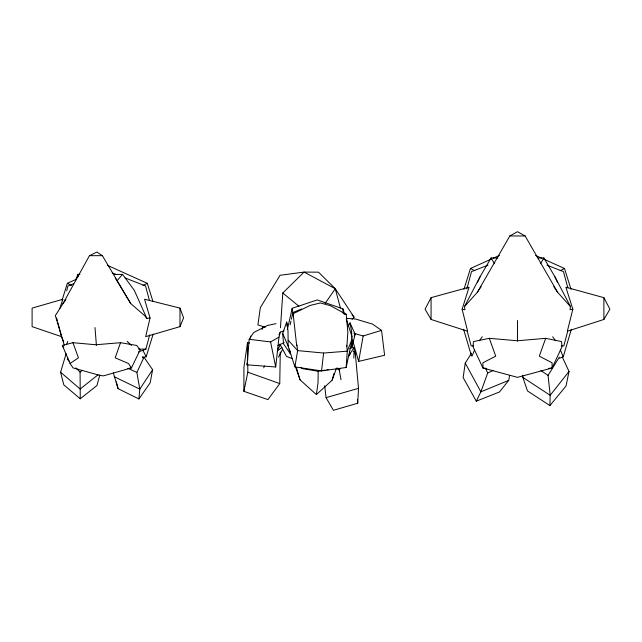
<?xml version="1.0" encoding="UTF-8"?>
<svg xmlns="http://www.w3.org/2000/svg" width="642" height="642" viewBox="0 0 642 642"><rect width="100%" height="100%" fill="white"/><g stroke="black" fill="none" stroke-linecap="round" stroke-linejoin="round"><path stroke-width="0.96" d="M280.281 352.049L279.752 383.595L267.939 399.613L243.888 391.315L243.928 367.224L247.539 342.515L249.465 343.013M321.064 370.763L318.191 371.261L318.039 382.68L316.378 394.581L300.039 379.823L295.617 367.152M522.724 375.409L522.861 377.368L527.483 390.954L549.921 405.559L550.178 395.303L548.083 375.393L559.27 357.233M353.838 358.1L354.207 347.41L350.267 348.092M324.7 385.754L326.056 397.663L333.423 410.302L357.73 403.232L358.517 388.338L355.098 351.278L353.172 351.607M346.905 346.463L347.82 332.147L346.263 314.331L330.357 305.68L320.39 302.952L310.126 305.448L293.121 313.729L296.716 345.894M280.466 327.773L282.785 293.001L304.059 272.088L318.48 272.168L335.284 288.731L354.063 317.14L352.049 319.291M289.245 349.176L294.871 366.903L321.546 370.924L346.15 367.489L347.274 351.174L346.664 345.26M292.086 310.166L292.238 308.256L317.252 299.934L342.876 308.826L344.73 314.492M284.053 330.887L280.249 332.123L278.981 337.162L275.707 366.975L247.026 364.825L249.2 339.313L253.646 332.532L267.313 325.526L275.996 323.64M113.313 372.833L118.088 388.659L138.905 398.947L139.779 389.132L136.866 372.448L143.543 358.228L142.717 356.47M538.02 258.012L543.886 257.948L554.913 276.774L570.401 306.483L570.064 309.765L572.849 309.219L565.875 287.207L603.889 297.663L609.9 309.171L603.889 319.459L567.327 331.232L572.849 309.219M250.38 338.037L250.581 336.063M321.546 370.924L323.624 353.036L347.274 351.174L352.137 338.952M67.731 357.474L67.498 359.432L69.593 361.55M471.541 353.14L465.233 363.123L463.147 377.592L476.284 401.178L499.444 391.997L508.713 380.377L509.612 375.53M358.661 361.39L363.155 335.967L381.533 330.373L384.606 355.259L358.661 361.39L352.731 340.725M143.824 356.904L152.611 369.736L150.148 382.865L138.905 398.947M247.026 364.825L247.427 362.866M243.888 391.315L247.844 372.216L247.764 364.295M562.248 356.936L569.029 371.453L566.027 386.011L549.921 405.559M346.15 367.489L352.065 340.043M290.144 324.868L290.987 321.088M291.404 319.194L292.872 312.566L301.644 308.954M287.335 329.571L292.238 308.256L293.121 315.15M150.043 317.942L145.678 336.657L179.985 326.65L183.58 317.902L179.985 308.12L144.554 299.228L150.043 317.942L146.841 318.408L144.635 315.623L130.751 303.61L115.383 278.187M349.874 348.694L351.936 346.792L355.122 334.265L350.034 322.83L348.253 326.329M66.68 290.802L67.964 285.979L73.493 283.796M138.56 351.936L145.894 349.104L149.666 334.891M567.672 331.36L563.828 345.877L561.269 345.902M99.807 374.912L96.974 385.529L80.25 398.778L63.807 384.879L60.581 372.2L66.142 353.646M316.378 394.581L332.147 380.184L333.936 373.524M466.83 288.908L471.509 271.606L488.056 265.146M559.479 358.164L563.211 356.88L571.348 329.274M142.404 357.843L146.191 356.711L153.173 334.049M62.081 300.191L67.354 283.323L76.438 279.222M463.941 289.365L470.458 268.484L491.258 259.095M462.112 309.219L469.077 287.207L431.071 297.663L425.06 309.171L431.071 319.459L467.625 331.232L462.112 309.219L464.888 309.765L464.551 306.483L480.047 276.774L491.066 257.948L497.911 258.02M59.754 308.585L62.9 299.228L32.1 308.12L32.1 326.65L61.56 336.657L63.751 342.001M120.519 342.692L115.207 357.835L128.408 363.468L131.433 367.914L103.506 375.851L100.393 375.562L73.092 367.914L70.066 363.468L62.346 345.46L72.955 342.692L95.762 344.762L120.519 342.692L136.762 345.46L140.125 349.962L131.433 367.914L127.79 368.572M289.422 349.208L290.393 353.798L283.555 343.887L282.681 333.439L286.669 322.107L287.464 326.81M332.147 380.184L336.392 368.412M545.692 338.326L539.28 356.149L552.08 362.778L552.08 368.002L517.5 377.352L482.92 368.002L473.066 346.889L473.395 341.592L489.308 338.326L517.5 340.766L545.692 338.326L561.606 341.592L561.935 346.889L552.08 368.002L548.356 368.436M485.689 368.564L487.703 372.994L480.882 391.805L476.284 401.178M66.439 344.738L67.731 341.359M263.742 367.826L264.448 366.028M472.103 355.981L474.647 349.721M75.7 279.695L77.963 274.367L79.953 274.383M477.592 282.119L480.047 276.774M278.973 334.779L280.249 332.123M262.032 329.458L263.38 326.81M278.467 357.032L282.681 349.328M349.136 355.812L350.067 354.111L349.296 351.286M64.28 345.244L55.332 315.623L62.98 303.61L89.455 255.668L96.918 252.057L102.375 255.668L130.751 303.61M354.151 335.991L355.122 334.265M464.551 306.483L477.311 292.351L509.82 235.959L517.476 231.698L525.132 235.959L557.649 292.351L570.401 306.483M277.721 349.425L280.257 345.139M540.484 263.693L543.886 257.948M341.038 379.767L339.241 370.049L340.308 368.436M348.325 356.31L354.207 347.41M152.611 369.736L139.779 389.132L114.22 376.677M477.311 292.351L481.155 286.621M325.101 303.425L335.284 288.731L304.059 272.088L280.056 275.29L260.331 307.63L257.899 324.956L265.331 327.219M479.365 340.733L482.278 336.769M62.98 303.61L65.901 299.645M569.029 371.453L550.178 395.303L522.861 377.368M117.109 280.642L122.534 274.367L134.314 290.369L146.841 318.408M80.25 398.778L80.09 372.135L82.337 370.306M97.993 374.832L80.146 389.036L60.581 372.2M277.304 351.038L281.926 347.442M70.066 363.468L78.452 357.835L72.955 342.692M249.2 339.313L270.587 341.921L278.981 337.162M560.113 270.739L564.495 268.484L571.019 289.365M142.989 285.449L147.283 283.323L152.844 301.13M277.938 345.557L284.213 342.635M487.703 372.994L493.056 370.57M493.064 258.285L499.396 255.428M508.713 380.377L480.882 391.805L465.233 363.123M326.056 397.663L358.517 388.338M322.99 370.434L324.908 370.105M326.826 369.768L328.744 369.439M114.653 274.463L122.534 274.367M138.6 349.128L145.894 349.104M509.82 235.959L525.132 235.959M89.455 255.668L102.375 255.668M473.692 345.902L471.132 345.877L467.28 331.36M346.479 318.344L355.419 318.986L372.633 324.146L381.533 330.373M323.624 353.036L297.647 350.604L288.242 340.276M486.652 368.436L482.92 368.002L482.92 362.778L495.72 356.149L489.308 338.326M318.191 371.261L302.262 368.612L300.946 367.28M353.975 333.334L363.155 335.967M247.844 372.216L279.752 383.595M292.022 358.549L286.517 356.414L279.88 344.04M343.197 313.135L346.263 314.331M546.896 265.146L563.451 271.606L567.865 287.945M112.23 272.89L115.929 274.343M125.174 277.978L145.525 285.979L149.466 300.456M535.564 255.428L541.888 258.285M543.702 259.095L564.495 268.484M107.318 265.282L147.283 283.323M128.175 368.364L136.866 372.448M67.354 283.323L71.615 285.449M470.458 268.484L474.847 270.739M540.853 370.53L548.083 375.393M336.97 368.211L339.241 370.049M282.785 293.001L298.947 306.282M337.01 367.946L339.257 369.84M127.132 341.359L131.474 345.412M75.892 367.898L80.09 372.135M352.049 314.973L354.063 317.14M552.682 336.769L555.595 340.733M553.797 286.621L557.649 292.351M62.346 345.46L63.743 347.707M491.066 257.948L494.476 263.693M142.973 350.484L146.191 356.711M554.913 276.774L557.368 282.119M282.681 333.439L288.154 346.07L290.393 353.798M560.314 349.721L563.211 356.88M346.287 319.21L352.177 337.138M77.963 274.367L78.533 276.156M296.331 367.36L300.039 379.823M463.604 329.274L471.461 355.925M116.29 381.942L118.088 388.659M335.284 288.731L340.429 308.08M56.616 317.942L57.363 320.751M57.852 322.621L61.56 336.657M292.872 312.566L293.121 313.729M270.587 341.921L275.707 366.975M350.034 322.83L351.655 331.713L351.936 346.792M286.669 322.107L288.009 330.991L288.154 346.07M296.893 344.698L297.647 350.604L294.871 366.903L294.718 364.937M342.876 308.826L343.382 313.753M357.385 399.34L357.73 403.232M95 327.564L96.42 345.444M247.539 342.515L247.724 360.339M355.098 351.278L355.106 354.256M603.889 297.663L603.889 319.459M517.476 320.543L517.476 341.119M431.071 297.663L431.071 319.459M179.985 308.12L179.985 326.65"/></g></svg>
